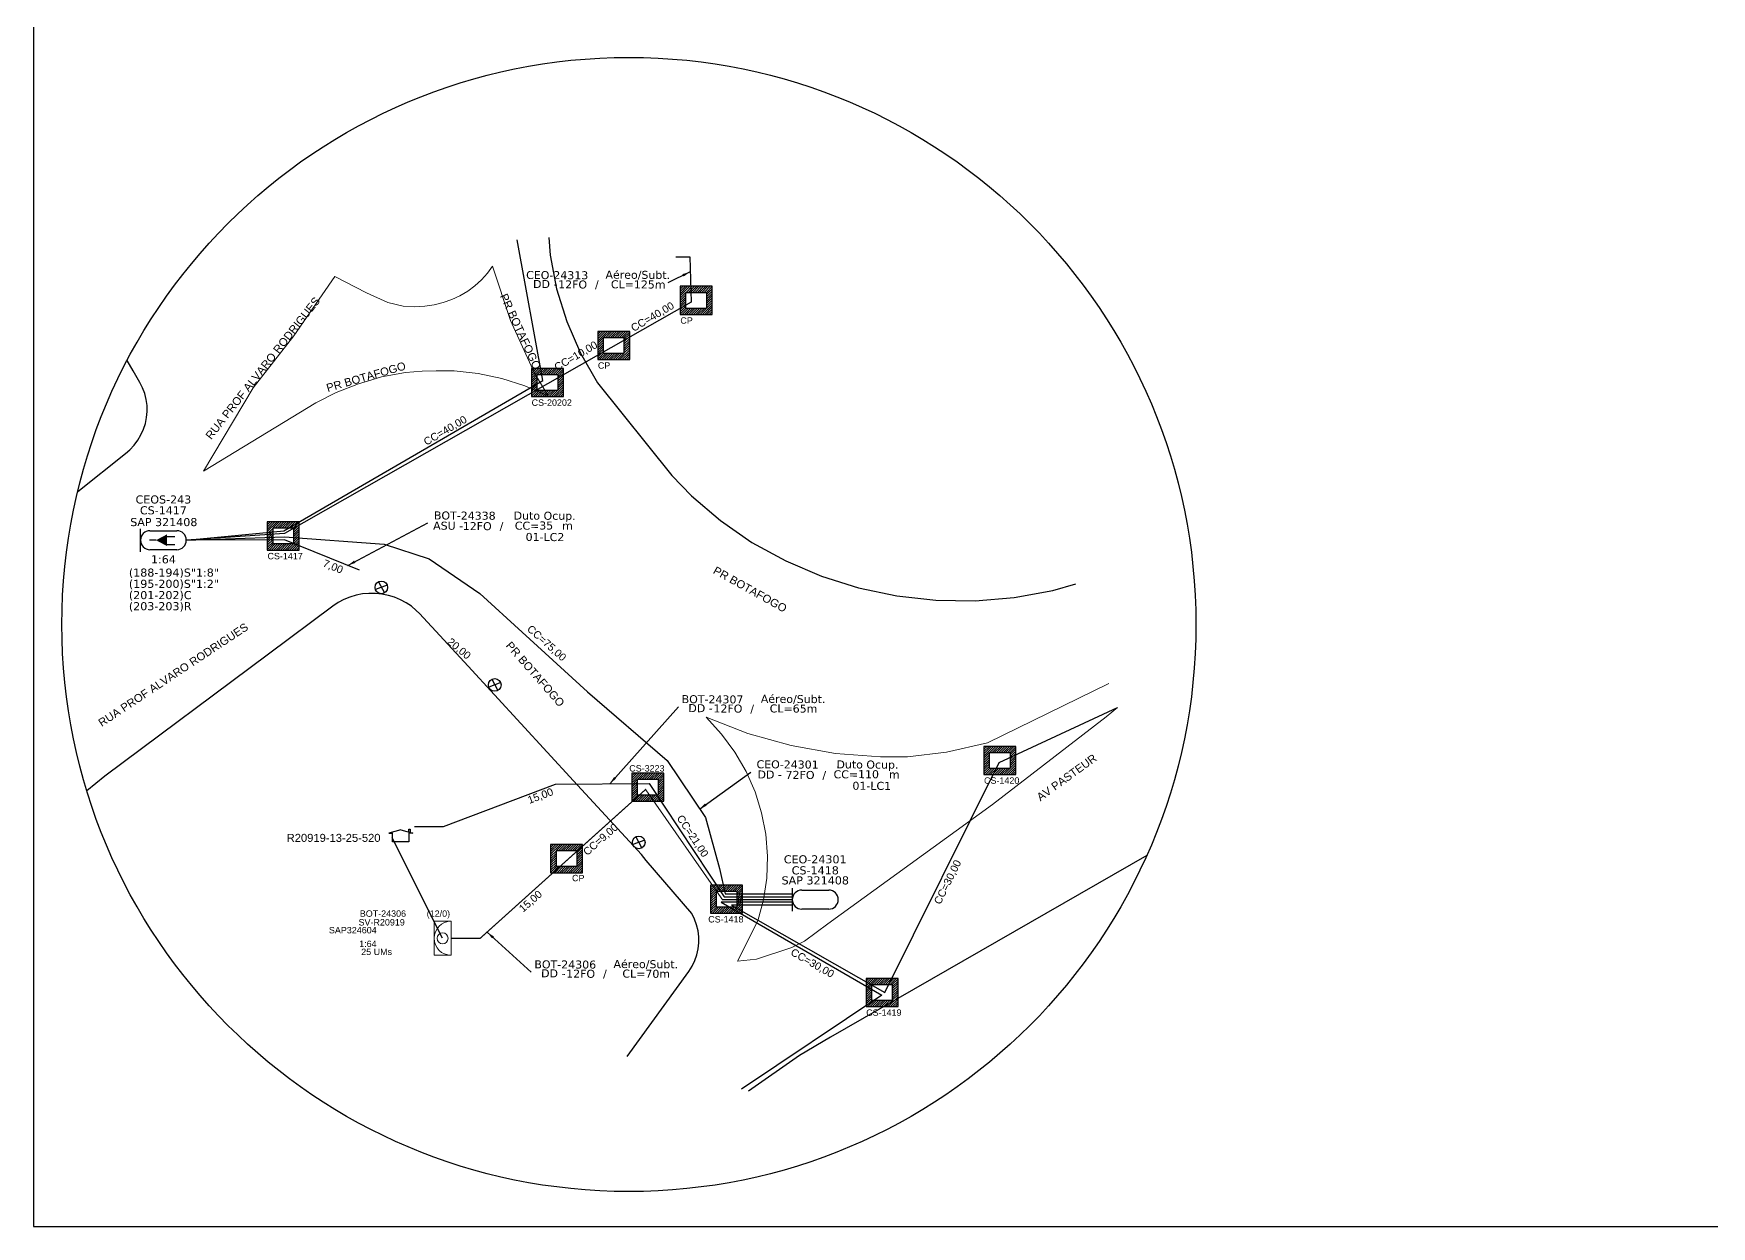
# Model space of a CAD drawing. Extents: x -89 to 749, y 705 to 1299.
# Drawn here: x -89.3 to 330, y 705 to 1003.1 of the extents above; entities that cross this region are included whole.
import ezdxf
from ezdxf.enums import TextEntityAlignment as Align

# ---------------------------------------------------------------- set-up
doc = ezdxf.new("R2010")
doc.units = 0
for name, color, linetype in [('10.1-Caixas Subterrâneas', 5, 'Continuous'), ('10.4-Postes', 1, 'Continuous'), ('20.4-CEOS', 1, 'Continuous'), ('20.5-CEO', 1, 'Continuous'), ('CAP a instalar', 1, 'Continuous'), ('label_cabos', 7, 'Continuous'), ('Legenda', 1, 'Continuous'), ('METRAGEM', 92, 'Continuous'), ('QUADRA', 7, 'Continuous'), ('surveys', 7, 'Continuous'), ('surveys legendas', 7, 'Continuous')]:
    doc.layers.add(name, color=color, linetype=linetype)
for name, color, linetype, lineweight in [("20.0-LEGENDA DOS CDO'S", 1, 'Continuous', 0), ('20.1-CDO_INTERIOR', 1, 'Continuous', 0), ('Segmento Logradouro Texto', 7, 'Continuous', 0)]:
    doc.layers.add(name, color=color, linetype=linetype, lineweight=lineweight)
doc.layers.add('DROP DE CLIENTE', color=140, linetype='Continuous', plot=False)
doc.layers.add('EXTRA', color=50, linetype='Continuous', plot=False)
doc.styles.add('ARIAL', font='arial.ttf')
doc.styles.add('DIGICADE', font='arial.ttf')
doc.styles.add('siredit', font='verdana.ttf')
doc.linetypes.add('FENCELINE1', pattern='A,0.25,-0.1,[133,ltypeshp.shx,S=0.1,R=0,X=-0.1,Y=0],-0.1,1', length=1.45)
doc.dimstyles.new('CC', dxfattribs={"dimtxt": 1, "dimasz": 2, "dimexe": 0.18, "dimexo": 0.0625, "dimgap": 0.09, "dimtad": 0, "dimdec": 0, "dimrnd": 1, "dimzin": 0, "dimdsep": 46, "dimtxsty": 'siredit', "dimblk": 'NONE', "dimcen": 0, "dimse1": 1, "dimse2": 1, "dimsd1": 1, "dimsd2": 1, "dimclrt": 7, "dimadec": 0, "dimazin": 0, "dimtfac": 1, "dimtdec": 0, "dimtofl": 0, "dimtmove": 0, "dimatfit": 3, "dimfxl": 0, "dimtolj": 1, "dimtzin": 0, "dimarcsym": 0})

# ---------------------------------------------------------------- blocks, each defined once
blk = doc.blocks.new('SURVEY_SURVEY')
for p, q in [((0, 0.0000152), (-0.0000151, 0.0000108)), ((-0.0000151, 0.0000108), (-0.0000104, 0.0000108)), ((-0.0000103, 0), (-0.0000103, 0.0000108)), ((0.0000103, 0), (-0.0000103, 0)), ((0, 0.0000152), (0.0000151, 0.0000108)), ((0.0000101, 0.0000159), (0.0000117, 0.0000159)), ((0.0000101, 0.0000123), (0.0000101, 0.0000159)), ((0.0000151, 0.0000108), (0.0000103, 0.0000108)), ((0.0000103, 0.0000108), (0.0000103, 0)), ((0.0000117, 0.0000159), (0.0000117, 0.0000119))]:
    blk.add_line(p, q)
blk = doc.blocks.new('*X59')
at = {"color": 0, "linetype": 'Continuous'}
for p, q in [((-1.25, 0.34099), (-0.49099, 1.1)), ((-1.25, 0.517767), (-0.667767, 1.1)), ((-1.25, 0.694544), (-0.844544, 1.1)), ((-1.25, 0.87132), (-1.02132, 1.1)), ((-1.25, 1.048097), (-1.198097, 1.1)), ((-1.25, 0.164214), (-0.8035, 0.610714)), ((-1.25, -0.012563), (-0.8035, 0.433937)), ((-1.25, -0.18934), (-0.8035, 0.25716)), ((-1.25, -0.366117), (-0.8035, 0.080383)), ((-0.789214, 0.625), (-0.314214, 1.1)), ((-0.612437, 0.625), (-0.137437, 1.1)), ((-0.43566, 0.625), (0.03934, 1.1)), ((-0.258883, 0.625), (0.216117, 1.1)), ((-0.082107, 0.625), (0.392893, 1.1)), ((0.09467, 0.625), (0.56967, 1.1)), ((0.271447, 0.625), (0.746447, 1.1)), ((0.448223, 0.625), (0.923223, 1.1)), ((0.625, 0.625), (1.1, 1.1)), ((0.801777, 0.625), (1.25, 1.073223)), ((0.8035, 0.449947), (1.25, 0.896447)), ((0.8035, 0.27317), (1.25, 0.71967)), ((0.8035, 0.096393), (1.25, 0.542893)), ((0.8035, -0.080383), (1.25, 0.366117)), ((0.8035, -0.25716), (1.25, 0.18934)), ((0.8035, -0.433937), (1.25, 0.012563)), ((-1.25, -0.542893), (-0.8035, -0.096393)), ((-1.25, -0.71967), (-0.8035, -0.27317)), ((-1.25, -0.896447), (-0.8035, -0.449947)), ((-1.25, -1.073223), (-0.801777, -0.625)), ((-1.1, -1.1), (-0.625, -0.625)), ((-0.923223, -1.1), (-0.448223, -0.625)), ((-0.746447, -1.1), (-0.271447, -0.625)), ((-0.56967, -1.1), (-0.09467, -0.625)), ((-0.392893, -1.1), (0.082107, -0.625)), ((-0.216117, -1.1), (0.258883, -0.625)), ((-0.03934, -1.1), (0.43566, -0.625)), ((0.137437, -1.1), (0.612437, -0.625)), ((0.314214, -1.1), (0.789214, -0.625)), ((0.49099, -1.1), (1.25, -0.34099)), ((0.667767, -1.1), (1.25, -0.517767)), ((0.8035, -0.610714), (1.25, -0.164214)), ((0.844544, -1.1), (1.25, -0.694544)), ((1.02132, -1.1), (1.25, -0.87132)), ((1.198097, -1.1), (1.25, -1.048097))]:
    blk.add_line(p, q, dxfattribs=at)
blk = doc.blocks.new('MANHOLE_MQ')
at = {"color": 0, "linetype": 'Continuous'}
for p, q in [((0.00000623, 0.00000569), (-0.00000627, 0.00000569)), ((-0.00000627, 0.00000569), (-0.00000627, -0.00000531)), ((-0.00000404, 0.00000331), (0.00000399, 0.00000331)), ((-0.00000404, -0.00000294), (-0.00000404, 0.00000331)), ((0.00000399, 0.00000331), (0.00000399, -0.00000294)), ((0.00000623, -0.00000531), (0.00000623, 0.00000569)), ((-0.00000627, -0.00000531), (0.00000623, -0.00000531)), ((0.00000399, -0.00000294), (-0.00000404, -0.00000294)), ((0.00000399, -0.00000294), (0.00000399, -0.00000294))]:
    blk.add_line(p, q, dxfattribs=at)
at = {"color": 0, "linetype": 'Continuous', "xscale": 5e-06, "yscale": 5e-06, "zscale": 1e-05}
blk.add_blockref('*X59', (-0.00000002, 0.00000019), dxfattribs=at)
blk = doc.blocks.new('*U80')
at = {"layer": '20.4-CEOS', "color": 7, "style": 'siredit'}
for tag, p in [('FIBRAS_SPLITTER', (0, 0)), ('FIBRAS_TOP_C', (0, -4.13)), ('RESERVA_FINAIS', (0, -5.46))]:
    blk.add_attdef(tag, p, '', height=1.01, dxfattribs=at)
for tag, p, flags in [('ID_ATIVIDADE', (0, -6.77), 3), ('QTDE', (0, -9.4), 1), ('FATOR', (0, -8.09), 1), ('FID', (0, -10.71), 1)]:
    blk.add_attdef(tag, p, '', height=1.01, dxfattribs=dict(at, flags=flags))
blk = doc.blocks.new('*U81')
at = {"layer": '20.4-CEOS', "color": 7, "style": 'siredit'}
blk.add_attdef('FIBRAS_SPLITTER', (0, 0), '', height=1.01, dxfattribs=at)
for tag, p, flags in [('ID_ATIVIDADE', (0, -1.48), 3), ('FATOR', (0, -2.79), 3), ('QTDE', (0, -4.11), 1), ('FID', (0, -5.42), 1)]:
    blk.add_attdef(tag, p, '', height=1.01, dxfattribs=dict(at, flags=flags))
blk = doc.blocks.new('_None')
blk = doc.blocks.new('Inst CB DT OCUP CFOA-SM-DD-S-72')
at = {"layer": 'label_cabos', "color": 0, "style": 'siredit'}
for tag, flags, p in [('ID_ATIVIDADE', 3, (1.31, 2.67)), ('FATOR', 1, (11.56, 2.55))]:
    blk.add_attdef(tag, text='', height=1, rotation=359.69, dxfattribs=dict(at, flags=flags)).set_placement(p, align=Align.MIDDLE_CENTER)
for tag, p in [('TIPO_CABO', (1.11, 0)), ('DESTINO_CABO', (3.13, 1.26)), ('CABO', (4.69, -0.05)), ('/', (7.71, -0.05)), ('LANCE', (10.41, 0.02)), ('TIPO_CABO', (13.11, 1.24)), ('UND', (16.46, 0)), ('FID', (13.65, -1.41))]:
    blk.add_attdef(tag, text='', height=1, rotation=359.69, dxfattribs=at).set_placement(p, align=Align.MIDDLE_CENTER)
blk.add_attdef('QTDE', (11.93, -0.45), '', height=1, rotation=359.69, dxfattribs=at)
blk = doc.blocks.new('Inst CB DT OCUP CFOA-SM-ASU-120-S-12')
at = {"layer": 'label_cabos', "color": 0, "style": 'siredit'}
for tag, flags, p in [('ID_ATIVIDADE', 3, (1.31, 2.67)), ('FATOR', 1, (11.56, 2.55))]:
    blk.add_attdef(tag, text='', height=1, rotation=359.69, dxfattribs=dict(at, flags=flags)).set_placement(p, align=Align.MIDDLE_CENTER)
for tag, p in [('TIPO_CABO', (1.26, 0)), ('DESTINO_CABO', (3.13, 1.26)), ('CABO', (4.69, -0.05)), ('/', (7.71, -0.05)), ('LANCE', (10.91, 0)), ('TIPO_CABO', (13.11, 1.24)), ('UND', (15.96, 0)), ('FID', (13.15, -1.41))]:
    blk.add_attdef(tag, text='', height=1, rotation=359.69, dxfattribs=at).set_placement(p, align=Align.MIDDLE_CENTER)
blk.add_attdef('QTDE', (12.43, -0.47), '', height=1, rotation=359.69, dxfattribs=at)
blk = doc.blocks.new('LEGENDA DOS CABOS')
at = {"layer": 'EXTRA', "color": 0, "style": 'siredit'}
for tag, p in [('ID', (4.6, 0.97)), ('XX', (9.03, 0.97))]:
    blk.add_attdef(tag, text='', height=0.48, rotation=359.69, dxfattribs=at).set_placement(p, align=Align.MIDDLE_CENTER)
at = {"layer": 'Legenda', "color": 0, "style": 'siredit'}
for tag, p in [('TIPO_CABO', (1.31, 0)), ('CABO', (4.69, -0.05)), ('/', (6.81, -0.05)), ('METROS', (10.03, -0.05))]:
    blk.add_attdef(tag, text='', height=0.8, rotation=359.69, dxfattribs=at).set_placement(p, align=Align.MIDDLE_CENTER)

msp = doc.modelspace()

# ---------------------------------------------------------------- linework, layer by layer
msp.add_lwpolyline([(-89.32, 705.02), (749.25, 705.02), (749.25, 1299.02), (-89.32, 1299.02), (-89.32, 705.02)])
at = {"linetype": 'Continuous'}
msp.add_circle((59.45, 855.43), 141.69, dxfattribs=at)
at = {"layer": '10.4-Postes', "color": 10}
for points in [[(-0.93, 865.25), (-3.89, 864.14)], [(-3.16, 866.08), (-1.66, 863.31)], [(27.41, 840.89), (24.45, 839.78)], [(25.18, 841.72), (26.68, 838.95)], [(63.4, 801.51), (60.44, 800.41)], [(61.17, 802.35), (62.67, 799.57)]]:
    msp.add_lwpolyline(points, dxfattribs=at)
for centre in [(-2.41, 864.69), (25.93, 840.33), (61.92, 800.96)]:
    msp.add_circle(centre, 1.58, dxfattribs=at)
at = {"layer": '20.1-CDO_INTERIOR', "lineweight": 18}
msp.add_lwpolyline([(10.78, 772.76), (10.78, 781.26), (15.03, 781.26), (15.03, 772.76)], close=True, dxfattribs=at)
msp.add_circle((12.91, 777.01), 1.36, dxfattribs=at)
msp.add_arc((15.03, 777.01), 4.25, 90.0276, 270.0276, dxfattribs=at)
at = {"layer": '20.4-CEOS', "color": 7}
for p, q in [((-60.22, 878.86), (-53.53, 878.86)), ((-53.53, 874.1), (-60.22, 874.1))]:
    msp.add_line(p, q, dxfattribs=at)
for points in [[(-62.6, 873.61), (-62.6, 879.36)], [(-58.72, 876.48), (-60.33, 876.48)], [(-56.08, 877.43), (-54.05, 877.43)], [(-56.08, 875.44), (-54.05, 875.44)]]:
    msp.add_lwpolyline(points, dxfattribs=at)
msp.add_lwpolyline([(-58.72, 876.48, 0, 2.94, 0), (-55.96, 876.48, 2.94, 2.94, 0)], format="xyseb", dxfattribs=at)
for centre, start, end in [((-60.22, 876.48), 90, 270), ((-53.53, 876.48), 270, 90)]:
    msp.add_arc(centre, 2.38, start, end, dxfattribs=at)
at = {"layer": '20.5-CEO', "color": 5}
for p, q in [((102.67, 789.07), (109.38, 789.07)), ((109.38, 784.29), (102.67, 784.29))]:
    msp.add_line(p, q, dxfattribs=at)
msp.add_lwpolyline([(100.27, 789.57), (100.27, 783.8)], dxfattribs=at)
for centre, start, end in [((102.67, 786.68), 90, 270), ((109.38, 786.68), 270, 90)]:
    msp.add_arc(centre, 2.39, start, end, dxfattribs=at)
at = {"layer": 'CAP a instalar', "color": 7, "ltscale": 5}
for points in [[(-51.15, 876.46), (-26.81, 878.82), (37.98, 916.36), (37.98, 916.36), (37.98, 916.36), (31.55, 951.54)], [(71.16, 947.27), (74.67, 947.27), (74.99, 935.95), (39.15, 915.51), (39.15, 915.51), (-26.64, 878.12), (-51.15, 876.46)], [(-51.15, 876.46), (-26.61, 877.33), (-1.69, 875.47), (9.52, 871.8), (22.19, 863.2), (32.82, 853.48), (49.11, 838.59), (69.04, 821.47), (78.58, 807.17), (82.13, 794.48), (83.47, 788.13), (100.27, 788.13)], [(100.27, 785.33), (85.11, 785.33), (123.38, 763.5), (151.94, 820.95), (151.94, 820.95), (151.94, 820.95), (151.94, 820.95), (181.52, 834.66)], [(100.27, 786.01), (82.52, 786.05), (122.65, 762.8), (87.63, 739.32)]]:
    msp.add_lwpolyline(points, dxfattribs=at)
at = {"layer": 'CAP a instalar', "color": 7, "linetype": 'FENCELINE1', "ltscale": 2.5}
msp.add_lwpolyline([(-7.86, 868.96), (-26.57, 876.58), (-51.15, 876.46)], dxfattribs=at)
at = {"layer": 'CAP a instalar', "color": 7, "ltscale": 2.5}
msp.add_lwpolyline([(5.86, 804.97), (13.11, 804.97), (41.11, 815.49), (64.49, 815.69), (83.23, 787.35), (100.27, 787.35)], dxfattribs=at)
at = {"layer": 'CAP a instalar', "color": 1, "ltscale": 2.5, "const_width": 0.3}
msp.add_lwpolyline([(15.03, 777.01), (22.28, 777.01), (63.62, 814.2), (82.82, 786.68), (100.27, 786.68)], dxfattribs=at)
at = {"layer": 'CAP a instalar', "color": 7, "ltscale": 5}
msp.add_lwpolyline([(123.38, 763.5), (123.38, 763.5)], close=True, dxfattribs=at)
at = {"layer": 'DROP DE CLIENTE', "linetype": 'Continuous'}
msp.add_lwpolyline([(12.91, 777.01), (0.28, 802.15)], dxfattribs=at)
at = {"layer": 'QUADRA'}
for points in [[(39.48, 952.11), (39.81, 947.71), (41.39, 939.31), (43.91, 931.11), (47.36, 923.19), (51.59, 915.78), (70.19, 892.64), (75.1, 887.57), (82.35, 881.38), (90.2, 875.94), (98.63, 871.3), (107.55, 867.48), (116.84, 864.56), (126.41, 862.54), (136.15, 861.47), (145.98, 861.35), (155.75, 862.18), (165.36, 863.94), (171.11, 865.59)], [(39.48, 952.11), (39.81, 947.71), (41.39, 939.31), (43.91, 931.11), (47.36, 923.19), (51.59, 915.78), (70.19, 892.64), (75.1, 887.57), (82.35, 881.38), (90.2, 875.94), (98.63, 871.3), (107.55, 867.48), (116.84, 864.56), (126.41, 862.54), (136.15, 861.47), (145.98, 861.35), (155.75, 862.18), (165.36, 863.94), (171.11, 865.59)], [(39.48, 952.11), (39.81, 947.71), (41.39, 939.31), (43.91, 931.11), (47.36, 923.19), (51.59, 915.78), (70.19, 892.64), (75.1, 887.57), (82.35, 881.38), (90.2, 875.94), (98.63, 871.3), (107.55, 867.48), (116.84, 864.56), (126.41, 862.54), (136.15, 861.47), (145.98, 861.35), (155.75, 862.18), (165.36, 863.94), (171.11, 865.59)], [(39.48, 952.11), (39.81, 947.71), (41.39, 939.31), (43.91, 931.11), (47.36, 923.19), (51.59, 915.78), (70.19, 892.64), (75.1, 887.57), (82.35, 881.38), (90.2, 875.94), (98.63, 871.3), (107.55, 867.48), (116.84, 864.56), (126.41, 862.54), (136.15, 861.47), (145.98, 861.35), (155.75, 862.18), (165.36, 863.94), (171.11, 865.59)], [(-78.29, 888.66), (-66.35, 898.16), (-65.29, 899.09), (-64.21, 900.22), (-63.28, 901.46), (-62.49, 902.79), (-61.85, 904.19), (-61.38, 905.62), (-61.07, 907.1), (-60.93, 908.62), (-60.95, 910.14), (-61.17, 911.63), (-61.54, 913.11), (-62.07, 914.53), (-62.75, 915.9), (-64.42, 918.8), (-65.94, 921.42)], [(-78.29, 888.66), (-66.35, 898.16), (-65.29, 899.09), (-64.21, 900.22), (-63.28, 901.46), (-62.49, 902.79), (-61.85, 904.19), (-61.38, 905.62), (-61.07, 907.1), (-60.93, 908.62), (-60.95, 910.14), (-61.17, 911.63), (-61.54, 913.11), (-62.07, 914.53), (-62.75, 915.9), (-64.42, 918.8), (-65.94, 921.42)], [(59.01, 747.5), (74.44, 768.76), (75.24, 770.06), (75.91, 771.45), (76.39, 772.9), (76.74, 774.36), (76.9, 775.88), (76.9, 777.38), (76.72, 778.9), (76.37, 780.37), (75.86, 781.81), (75.18, 783.18), (63.8, 796.47), (62.61, 797.93), (45.61, 816.38), (19.25, 844.97), (7.12, 858.14), (6.33, 858.95), (5.11, 859.96), (3.79, 860.85), (2.37, 861.61), (0.88, 862.23), (-0.66, 862.7), (-2.25, 863.02), (-3.87, 863.18), (-5.51, 863.18), (-7.14, 863.04), (-8.74, 862.73), (-10.29, 862.26), (-11.79, 861.65), (-13.2, 860.91), (-14.53, 860.03), (-30.62, 848.03), (-71.5, 817.56), (-76.01, 813.87)], [(59.01, 747.5), (74.44, 768.76), (75.24, 770.06), (75.91, 771.45), (76.39, 772.9), (76.74, 774.36), (76.9, 775.88), (76.9, 777.38), (76.72, 778.9), (76.37, 780.37), (75.86, 781.81), (75.18, 783.18), (63.8, 796.47), (62.61, 797.93), (45.61, 816.38), (19.25, 844.97), (7.12, 858.14), (6.33, 858.95), (5.11, 859.96), (3.79, 860.85), (2.37, 861.61), (0.88, 862.23), (-0.66, 862.7), (-2.25, 863.02), (-3.87, 863.18), (-5.51, 863.18), (-7.14, 863.04), (-8.74, 862.73), (-10.29, 862.26), (-11.79, 861.65), (-13.2, 860.91), (-14.53, 860.03), (-30.62, 848.03), (-71.5, 817.56), (-76.01, 813.87)], [(188.86, 797.71), (109.79, 752.33), (102.07, 747.75), (89.31, 738.84)], [(188.86, 797.71), (109.79, 752.33), (102.07, 747.75), (89.31, 738.84)], [(188.86, 797.71), (109.79, 752.33), (102.07, 747.75), (89.31, 738.84)], [(188.86, 797.71), (109.79, 752.33), (102.07, 747.75), (89.31, 738.84)]]:
    msp.add_lwpolyline(points, dxfattribs=at)
at = {"layer": 'Segmento Logradouro Texto', "color": 94}
for points in [[(25.38, 944.97), (24.1, 943.19), (22.64, 941.55), (20.98, 940.05), (19.19, 938.71), (17.23, 937.57), (15.18, 936.6), (13, 935.86), (10.79, 935.32), (8.49, 934.99), (5.99, 934.77), (3.05, 934.95), (-0.76, 935.91), (-6.11, 938.3), (-14.07, 942.39)], [(25.38, 944.97), (29.87, 931.35), (35.9, 918.24), (39.3, 912.57)], [(-14.07, 942.39), (-24.26, 927.55), (-34.46, 914.57), (-46.83, 893.77)], [(-46.83, 893.77), (-18.76, 910.77), (-13.71, 913.37), (-8.14, 915.58), (-4.76, 916.56), (-2.33, 917.26), (3.62, 918.36), (7.75, 918.69), (11.26, 918.81), (15.75, 918.78), (21.78, 918.13), (27.71, 916.88), (33.47, 915.07), (39.29, 912.57)], [(179.35, 840.65), (149.06, 825.89), (138.81, 823.55), (129.11, 822.34), (122.31, 822.33), (111.08, 823.22), (100, 825.17), (89.19, 828.18), (78.8, 832.24)], [(179.35, 840.65), (149.06, 825.89), (138.81, 823.55), (129.11, 822.34), (122.31, 822.33), (111.08, 823.22), (100, 825.17), (89.19, 828.18), (78.8, 832.24)], [(181.52, 834.66), (178.73, 832.36), (150.32, 810.48), (109.2, 780.59), (103.31, 776.31), (100.18, 774.72), (91.35, 771.81), (86.62, 771.27)], [(181.52, 834.66), (178.73, 832.36), (150.32, 810.48), (109.2, 780.59), (103.31, 776.31), (100.18, 774.72), (91.35, 771.81), (86.62, 771.27)], [(78.8, 832.24), (82.62, 828.05), (85.94, 823.52), (88.74, 818.72), (90.97, 813.65), (92.6, 808.39), (93.65, 803), (94.09, 797.56), (93.89, 792.08), (93.1, 786.65), (91.69, 781.35), (86.62, 771.27)], [(78.8, 832.24), (82.62, 828.05), (85.94, 823.52), (88.74, 818.72), (90.97, 813.65), (92.6, 808.39), (93.65, 803), (94.09, 797.56), (93.89, 792.08), (93.1, 786.65), (91.69, 781.35), (86.62, 771.27)]]:
    msp.add_lwpolyline(points, dxfattribs=at)

# ---------------------------------------------------------------- block references
at = {"color": 0, "lineweight": 0}
ref = msp.add_blockref('Inst CB DT OCUP CFOA-SM-DD-S-72', (92.85, 817.94), dxfattribs=dict(at, xscale=2, yscale=2, zscale=2))
ref.add_attrib('DESTINO_CABO', 'CEO-24301', dxfattribs={"layer": 'label_cabos', "color": 0, "height": 2, "rotation": 359.69, "style": 'siredit'}).set_placement((99.11, 820.46), align=Align.MIDDLE_CENTER)
ref.add_attrib('TIPO_CABO', 'Duto Ocup.', dxfattribs={"layer": 'label_cabos', "color": 0, "height": 2, "rotation": 359.69, "style": 'siredit'}).set_placement((119.06, 820.43), align=Align.MIDDLE_CENTER)
ref.add_attrib('/', '/', dxfattribs={"layer": 'label_cabos', "color": 0, "height": 2, "rotation": 359.69, "style": 'siredit'}).set_placement((108.27, 817.84), align=Align.MIDDLE_CENTER)
ref.add_attrib('FID', '01-LC1', dxfattribs={"layer": 'label_cabos', "color": 0, "height": 2, "rotation": 359.69, "style": 'siredit'}).set_placement((120.14, 815.11), align=Align.MIDDLE_CENTER)
ref.add_attrib('LANCE', 'CC=', dxfattribs={"layer": 'label_cabos', "color": 0, "height": 2, "rotation": 359.69, "style": 'siredit'}).set_placement((113.66, 817.98), align=Align.MIDDLE_CENTER)
ref.add_attrib('UND', 'm', dxfattribs={"layer": 'label_cabos', "color": 0, "height": 2, "rotation": 359.69, "style": 'siredit'}).set_placement((125.77, 817.94), align=Align.MIDDLE_CENTER)
ref.add_attrib('CABO', '72FO', dxfattribs={"layer": 'label_cabos', "color": 0, "height": 2, "rotation": 359.69, "style": 'siredit'}).set_placement((102.22, 817.84), align=Align.MIDDLE_CENTER)
ref.add_attrib('TIPO_CABO', 'DD - ', dxfattribs={"layer": 'label_cabos', "color": 0, "height": 2, "rotation": 359.69, "style": 'siredit'}).set_placement((95.07, 817.93), align=Align.MIDDLE_CENTER)
ref.add_attrib('QTDE', '110', (116.7, 817.03), dxfattribs={"layer": 'label_cabos', "color": 0, "height": 2, "rotation": 359.69, "style": 'siredit'})
at = {"layer": '10.1-Caixas Subterrâneas', "color": 30, "xscale": 639575.1086223164, "yscale": 639575.1086223164, "zscale": 639575.1086223164}
for p, rotation in [((76.25, 936.53), 180.0000000000633), ((55.64, 925.27), 180.0000000000633), ((39.08, 916.02), 180.0000000000633), ((-26.92, 877.66), 180.0000000000633), ((152.14, 821.58), 180.0000000000633), ((64.16, 814.91), 180.0000000000632), ((43.88, 797.05), 180.0000000000633), ((83.86, 786.92), 180.0000000000633), ((122.69, 763.6), 180.0000000000633)]:
    msp.add_blockref('MANHOLE_MQ', p, dxfattribs=dict(at, rotation=rotation))
at = {"layer": '20.4-CEOS', "color": 7, "lineweight": 0}
ref = msp.add_blockref('*U80', (-65.5, 867.38), dxfattribs=dict(at, xscale=2, yscale=2, zscale=2))
ref.add_attrib('FIBRAS_SPLITTER', '(188-194)S"1:8"', (-65.5, 867.38), dxfattribs={"color": 7, "height": 2.0194, "style": 'siredit'})
ref.add_attrib('FIBRAS_TOP_C', '(201-202)C', (-65.5, 861.76), dxfattribs={"color": 7, "height": 2.019, "style": 'siredit'})
ref.add_attrib('RESERVA_FINAIS', '(203-203)R', (-65.5, 858.98), dxfattribs={"color": 7, "height": 2.019, "style": 'siredit'})
at = {"layer": '20.4-CEOS', "color": 7, "lineweight": 0, "xscale": 2, "yscale": 2, "zscale": 2}
msp.add_blockref('*U81', (-65.5, 864.58), dxfattribs=at).add_auto_attribs({'FIBRAS_SPLITTER': '(195-200)S"1:2"'})
at = {"layer": 'label_cabos', "color": 0, "lineweight": 0}
ref = msp.add_blockref('LEGENDA DOS CABOS', (33.06, 939.45), dxfattribs=dict(at, xscale=2, yscale=2, zscale=2))
ref.add_attrib('ID', 'CEO-24313', dxfattribs={"color": 0, "height": 2, "rotation": 359.69, "style": 'siredit'}).set_placement((41.54, 942.71), align=Align.MIDDLE_CENTER)
ref.add_attrib('CABO', '12FO', dxfattribs={"color": 0, "height": 2, "rotation": 359.69, "style": 'siredit'}).set_placement((45.39, 940.39), align=Align.MIDDLE_CENTER)
ref.add_attrib('METROS', 'CL=125m', dxfattribs={"color": 0, "height": 2, "rotation": 359.69, "style": 'siredit'}).set_placement((61.78, 940.39), align=Align.MIDDLE_CENTER)
ref.add_attrib('XX', 'Aéreo/Subt.', dxfattribs={"color": 0, "height": 2, "rotation": 359.69, "style": 'siredit'}).set_placement((61.67, 942.79), align=Align.MIDDLE_CENTER)
ref.add_attrib('/', '/', dxfattribs={"color": 0, "height": 2, "rotation": 359.69, "style": 'siredit'}).set_placement((51.44, 940.39), align=Align.MIDDLE_CENTER)
ref.add_attrib('TIPO_CABO', 'DD -', dxfattribs={"color": 0, "height": 2, "rotation": 359.69, "style": 'siredit'}).set_placement((38.54, 940.49), align=Align.MIDDLE_CENTER)
ref = msp.add_blockref('Inst CB DT OCUP CFOA-SM-ASU-120-S-12', (12.18, 880.11), dxfattribs=dict(at, xscale=2, yscale=2, zscale=2))
ref.add_attrib('DESTINO_CABO', 'BOT-24338', dxfattribs={"color": 0, "height": 2, "rotation": 359.69, "style": 'siredit'}).set_placement((18.44, 882.63), align=Align.MIDDLE_CENTER)
ref.add_attrib('CABO', '12FO', dxfattribs={"color": 0, "height": 2, "rotation": 359.69, "style": 'siredit'}).set_placement((21.55, 880), align=Align.MIDDLE_CENTER)
ref.add_attrib('TIPO_CABO', 'Duto Ocup.', dxfattribs={"color": 0, "height": 2, "rotation": 359.69, "style": 'siredit'}).set_placement((38.4, 882.6), align=Align.MIDDLE_CENTER)
ref.add_attrib('/', '/', dxfattribs={"color": 0, "height": 2, "rotation": 359.69, "style": 'siredit'}).set_placement((27.61, 880), align=Align.MIDDLE_CENTER)
ref.add_attrib('TIPO_CABO', 'ASU - ', dxfattribs={"color": 0, "height": 2, "rotation": 359.69, "style": 'siredit'}).set_placement((14.71, 880.1), align=Align.MIDDLE_CENTER)
ref.add_attrib('FID', '01-LC2', dxfattribs={"color": 0, "height": 2, "rotation": 359.69, "style": 'siredit'}).set_placement((38.48, 877.28), align=Align.MIDDLE_CENTER)
ref.add_attrib('LANCE', 'CC=', dxfattribs={"color": 0, "height": 2, "rotation": 359.69, "style": 'siredit'}).set_placement((34, 880.11), align=Align.MIDDLE_CENTER)
ref.add_attrib('QTDE', '35', (37.04, 879.16), dxfattribs={"color": 0, "height": 2, "rotation": 359.69, "style": 'siredit'})
ref.add_attrib('UND', 'm', dxfattribs={"color": 0, "height": 2, "rotation": 359.69, "style": 'siredit'}).set_placement((44.11, 880.11), align=Align.MIDDLE_CENTER)
ref = msp.add_blockref('LEGENDA DOS CABOS', (71.87, 833.47), dxfattribs=dict(at, xscale=2, yscale=2, zscale=2))
ref.add_attrib('ID', 'BOT-24307', dxfattribs={"color": 0, "height": 2, "rotation": 359.69, "style": 'siredit'}).set_placement((80.35, 836.73), align=Align.MIDDLE_CENTER)
ref.add_attrib('CABO', '12FO', dxfattribs={"color": 0, "height": 2, "rotation": 359.69, "style": 'siredit'}).set_placement((84.2, 834.42), align=Align.MIDDLE_CENTER)
ref.add_attrib('METROS', 'CL=65m', dxfattribs={"color": 0, "height": 2, "rotation": 359.69, "style": 'siredit'}).set_placement((100.59, 834.42), align=Align.MIDDLE_CENTER)
ref.add_attrib('XX', 'Aéreo/Subt.', dxfattribs={"color": 0, "height": 2, "rotation": 359.69, "style": 'siredit'}).set_placement((100.49, 836.81), align=Align.MIDDLE_CENTER)
ref.add_attrib('/', '/', dxfattribs={"color": 0, "height": 2, "rotation": 359.69, "style": 'siredit'}).set_placement((90.26, 834.42), align=Align.MIDDLE_CENTER)
ref.add_attrib('TIPO_CABO', 'DD -', dxfattribs={"color": 0, "height": 2, "rotation": 359.69, "style": 'siredit'}).set_placement((77.35, 834.51), align=Align.MIDDLE_CENTER)
ref = msp.add_blockref('LEGENDA DOS CABOS', (35.07, 767.22), dxfattribs=dict(at, xscale=2, yscale=2, zscale=2))
ref.add_attrib('ID', 'BOT-24306', dxfattribs={"color": 0, "height": 2, "rotation": 359.69, "style": 'siredit'}).set_placement((43.55, 770.48), align=Align.MIDDLE_CENTER)
ref.add_attrib('CABO', '12FO', dxfattribs={"color": 0, "height": 2, "rotation": 359.69, "style": 'siredit'}).set_placement((47.39, 768.17), align=Align.MIDDLE_CENTER)
ref.add_attrib('METROS', 'CL=70m', dxfattribs={"color": 0, "height": 2, "rotation": 359.69, "style": 'siredit'}).set_placement((63.78, 768.17), align=Align.MIDDLE_CENTER)
ref.add_attrib('XX', 'Aéreo/Subt.', dxfattribs={"color": 0, "height": 2, "rotation": 359.69, "style": 'siredit'}).set_placement((63.68, 770.56), align=Align.MIDDLE_CENTER)
ref.add_attrib('/', '/', dxfattribs={"color": 0, "height": 2, "rotation": 359.69, "style": 'siredit'}).set_placement((53.45, 768.17), align=Align.MIDDLE_CENTER)
ref.add_attrib('TIPO_CABO', 'DD -', dxfattribs={"color": 0, "height": 2, "rotation": 359.69, "style": 'siredit'}).set_placement((40.55, 768.26), align=Align.MIDDLE_CENTER)
at = {"layer": 'surveys', "color": 255, "xscale": 200000, "yscale": 200000, "zscale": 200000}
msp.add_blockref('SURVEY_SURVEY', (2.44, 801.11), dxfattribs=at)

# ---------------------------------------------------------------- texts
at = {"layer": '10.1-Caixas Subterrâneas', "color": 30, "style": 'ARIAL'}
for s, p in [('CP', (72.31, 930.57)), ('CP', (51.7, 919.32)), ('CS-20202', (35.14, 910.06)), ('CS-1417', (-30.86, 871.71)), ('CS-3223', (59.54, 818.68)), ('CS-1420', (148.2, 815.63)), ('CP', (45.24, 791.27)), ('CS-1418', (79.27, 780.97)), ('CS-1419', (118.75, 757.65))]:
    msp.add_text(s, height=1.6, dxfattribs=at).set_placement(p)
at = {"layer": "20.0-LEGENDA DOS CDO'S", "color": 1, "style": 'ARIAL'}
for s, p in [('(12/0)', (11.85, 782.38)), ('    SV-R20919', (-3.57, 780.21)), ('     BOT-24306', (-3.57, 782.39)), ('25 UMs', (-3.59, 772.83))]:
    msp.add_text(s, height=1.6, rotation=359.9724, dxfattribs=at).set_placement(p, align=Align.CENTER)
for s, p in [('SAP324604', (-3.58, 778.24)), ('1:64', (-3.59, 774.85))]:
    msp.add_text(s, height=1.6, rotation=359.9724, dxfattribs=at).set_placement(p, align=Align.RIGHT)
at = {"layer": '20.4-CEOS', "color": 7, "style": 'siredit'}
for s, p in [('CEOS-243', (-56.87, 887.67)), ('CS-1417', (-56.87, 884.96))]:
    msp.add_text(s, height=2.019, dxfattribs=at).set_placement(p, align=Align.TOP_CENTER)
at = {"layer": '20.4-CEOS', "color": 7, "linetype": 'Continuous', "style": 'siredit'}
for s, p in [('SAP 321408', (-56.77, 882.02)), ('1:64', (-56.87, 872.71))]:
    msp.add_text(s, height=2.019, dxfattribs=at).set_placement(p, align=Align.TOP_CENTER)
at = {"layer": '20.4-CEOS', "color": 5, "style": 'siredit'}
msp.add_text('CEO-24301', height=2.019, dxfattribs=at).set_placement((106, 797.76), align=Align.TOP_CENTER)
at = {"layer": '20.5-CEO', "color": 5, "style": 'siredit'}
for s, p in [('SAP 321408', (106.02, 792.5)), ('CS-1418', (106.02, 795.01))]:
    msp.add_text(s, height=2.028, dxfattribs=at).set_placement(p, align=Align.TOP_CENTER)
at = {"layer": 'METRAGEM', "style": 'ARIAL'}
for s, rotation, p in [('CC=40,00', 30.3437, (60.64, 928.5)), ('CC=10,00', 30.3437, (41.5, 918.71)), ('CC=40,00', 30.3437, (8.86, 900.06)), ('7,00', 338.2153, (-17.21, 869.99)), ('20,00', 320.3968, (13.89, 850.79)), ('CC=75,00', 318.4137, (33.83, 854.05)), ('15,00', 20.5913, (34.57, 810.58)), ('CC=9,00', 41.3158, (49.04, 797.54)), ('CC=21,00', 303.476, (71.32, 807.05)), ('CC=30,00', 63.569, (137.26, 785.29)), ('15,00', 41.3158, (33, 783.39)), ('CC=30,00', 330.2932, (99.67, 772.99))]:
    msp.add_text(s, height=1.89, rotation=rotation, dxfattribs=at).set_placement(p)
at = {"layer": 'Segmento Logradouro Texto', "color": 5, "linetype": 'Continuous', "char_height": 2, "attachment_point": 1, "style": 'DIGICADE'}
for s, insert, width, rotation in [('\\fArial|b0|i0|c0|p34;\\W1.0000000000;\\T1.0000000000;\\o\\lRUA PROF ALVARO RODRIGUES', (-46.51, 902.71), 44.8022, 51.7995), ('\\fArial|b0|i0|c0|p34;\\W1.0000000000;\\T1.0000000000;\\o\\lPR BOTAFOGO', (29, 938.35), 21.0518, 294.6769), ('\\fArial|b0|i0|c0|p34;\\W1.0000000000;\\T1.0000000000;\\o\\lPR BOTAFOGO', (29, 938.35), 21.0518, 294.6769), ('\\fArial|b0|i0|c0|p34;\\W1.0000000000;\\T1.0000000000;\\o\\lPR BOTAFOGO', (-16.36, 915.42), 21.0518, 16.1353), ('\\fArial|b0|i0|c0|p34;\\W1.0000000000;\\T1.0000000000;\\o\\lPR BOTAFOGO', (-16.36, 915.42), 21.0518, 16.1353), ('\\fArial|b0|i0|c0|p34;\\W1.0000000000;\\T1.0000000000;\\o\\lPR BOTAFOGO', (81.27, 870.04), 21.0518, 330.94), ('\\fArial|b0|i0|c0|p34;\\W1.0000000000;\\T1.0000000000;\\o\\lPR BOTAFOGO', (81.27, 870.04), 21.0518, 330.94), ('\\fArial|b0|i0|c0|p34;\\W1.0000000000;\\T1.0000000000;\\o\\lPR BOTAFOGO', (81.27, 870.04), 21.0518, 330.94), ('\\fArial|b0|i0|c0|p34;\\W1.0000000000;\\T1.0000000000;\\o\\lPR BOTAFOGO', (81.27, 870.04), 21.0518, 330.94), ('\\fArial|b0|i0|c0|p34;\\W1.0000000000;\\T1.0000000000;\\o\\lRUA PROF ALVARO RODRIGUES', (-73.39, 831.45), 44.8022, 33.6297), ('\\fArial|b0|i0|c0|p34;\\W1.0000000000;\\T1.0000000000;\\o\\lRUA PROF ALVARO RODRIGUES', (-73.39, 831.45), 44.8022, 33.6297), ('\\fArial|b0|i0|c0|p34;\\W1.0000000000;\\T1.0000000000;\\o\\lPR BOTAFOGO', (30.05, 851.38), 21.0518, 311.2082), ('\\fArial|b0|i0|c0|p34;\\W1.0000000000;\\T1.0000000000;\\o\\lAV PASTEUR', (161.1, 812.81), 18.4802, 36.0158), ('\\fArial|b0|i0|c0|p34;\\W1.0000000000;\\T1.0000000000;\\o\\lAV PASTEUR', (161.1, 812.81), 18.4802, 36.0158)]:
    msp.add_mtext(s, dxfattribs=dict(at, insert=insert, width=width, rotation=rotation))
at = {"layer": 'surveys legendas', "style": 'ARIAL'}
msp.add_text('R20919-13-25-520', height=2, dxfattribs=at).set_placement((-26.07, 801.11))

# ---------------------------------------------------------------- leaders
at = {"layer": 'label_cabos'}
for points in [[(74.78, 943.53), (69.15, 940.82)], [(-10.81, 870.16), (9.23, 880.85)], [(54.65, 815.61), (71.87, 834.82)], [(77.07, 809.26), (89.88, 818.55)], [(24.01, 778.56), (35.07, 768.57)]]:
    msp.add_leader(points, dimstyle='CC', override={"dimgap": 0.09, "dimtad": 0}, dxfattribs=at)

doc.saveas('drawing.dxf')
